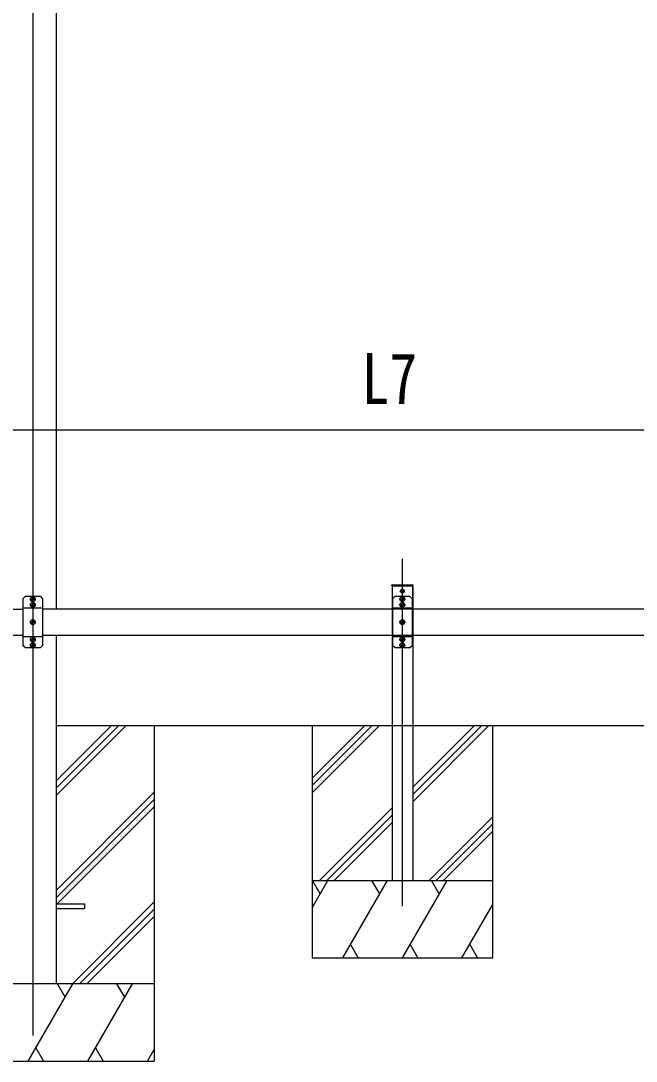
# Model space of a CAD drawing. Units: millimetres, scale not verified. Extents: x -12615 to 12615, y -8910 to 8910.
# Drawn here: x -3421 to -2229, y -6026 to -4012 of the extents above; entities that cross this region are included whole.
import ezdxf
from ezdxf.enums import TextEntityAlignment as Align

# ---------------------------------------------------------------- set-up
doc = ezdxf.new("R2010")
doc.units = ezdxf.units.MM
doc.header["$LTSCALE"] = 40
for name, color, linetype in [('0-3_YKK_12', 2, 'Continuous'), ('0-4_YKK_13', 4, 'Continuous'), ('0-5_YKK_A1', 4, 'Continuous'), ('0-6_YKK_D', 6, 'Continuous')]:
    doc.layers.add(name, color=color, linetype=linetype)
doc.styles.add('ＭＳ ゴシック', font='')
doc.styles.get('ＭＳ ゴシック').set_extended_font_data('MS Gothic')

msp = doc.modelspace()

# ---------------------------------------------------------------- linework, layer by layer
at = {"layer": '0-3_YKK_12'}
for p, q in [((-3397.57, -3282.81), (-3397.57, -5976.38)), ((-2681.57, -5726.38), (-2681.57, -5053.88)), ((-2681.57, -5120.53), (-2681.57, -5112.23)), ((-3403.31, -5131.88), (-3391.84, -5131.88)), ((-3397.57, -5137.62), (-3397.57, -5126.15)), ((-2687.31, -5131.88), (-2675.84, -5131.88)), ((-2685.72, -5116.38), (-2677.42, -5116.38)), ((-2681.57, -5137.62), (-2681.57, -5126.15)), ((-3403.31, -5142.88), (-3391.84, -5142.88)), ((-3397.57, -5148.62), (-3397.57, -5137.15)), ((-2687.31, -5142.88), (-2675.84, -5142.88)), ((-2681.57, -5148.62), (-2681.57, -5137.15)), ((-3403.31, -5176.38), (-3391.84, -5176.38)), ((-3397.57, -5182.12), (-3397.57, -5170.65)), ((-2687.31, -5176.38), (-2675.84, -5176.38)), ((-2681.57, -5182.12), (-2681.57, -5170.65)), ((-3403.31, -5209.88), (-3391.84, -5209.88)), ((-3397.57, -5215.62), (-3397.57, -5204.15)), ((-3397.57, -5226.62), (-3397.57, -5215.15)), ((-2687.31, -5209.88), (-2675.84, -5209.88)), ((-2681.57, -5215.62), (-2681.57, -5204.15)), ((-2681.57, -5226.62), (-2681.57, -5215.15)), ((-3403.31, -5220.88), (-3391.84, -5220.88)), ((-2687.31, -5220.88), (-2675.84, -5220.88))]:
    msp.add_line(p, q, dxfattribs=at)
at = {"layer": '0-4_YKK_13'}
for p, q in [((-2702.07, -5106.38), (-2701.98, -5104.82)), ((-2701.07, -5106.38), (-2702.07, -5106.38)), ((-2701.07, -5106.38), (-2662.07, -5106.38)), ((-2700.98, -5103.88), (-2662.16, -5103.88)), ((-2683.62, -5116.03), (-2683.62, -5116.73)), ((-2683.62, -5116.03), (-2682.42, -5116.03)), ((-2681.92, -5114.33), (-2681.22, -5114.33)), ((-2681.92, -5114.33), (-2681.92, -5115.53)), ((-2681.22, -5114.33), (-2681.22, -5115.53)), ((-2680.72, -5116.03), (-2679.52, -5116.03)), ((-2679.52, -5116.03), (-2679.52, -5116.73)), ((-3411.57, -5126.38), (-3416.57, -5131.38)), ((-3416.57, -5131.38), (-3416.57, -5161.67)), ((-3411.57, -5126.38), (-3398.28, -5126.38)), ((-3399.95, -5131.29), (-3398.91, -5131.27)), ((-3399.95, -5132.48), (-3398.91, -5132.49)), ((-3398.91, -5131.27), (-3398.3, -5131.15)), ((-3398.91, -5132.49), (-3398.3, -5132.61)), ((-3398.18, -5130.54), (-3398.3, -5131.15)), ((-3398.18, -5133.22), (-3398.3, -5132.61)), ((-3398.16, -5129.51), (-3398.18, -5130.54)), ((-3398.16, -5134.26), (-3398.18, -5133.22)), ((-3396.98, -5129.51), (-3396.96, -5130.54)), ((-3396.98, -5134.26), (-3396.96, -5133.22)), ((-3396.96, -5130.54), (-3396.84, -5131.15)), ((-3396.96, -5133.22), (-3396.84, -5132.61)), ((-3396.86, -5126.38), (-3383.57, -5126.38)), ((-3396.23, -5131.27), (-3396.84, -5131.15)), ((-3396.23, -5132.49), (-3396.84, -5132.61)), ((-3395.2, -5131.29), (-3396.23, -5131.27)), ((-3395.19, -5132.48), (-3396.23, -5132.49)), ((-3383.57, -5126.38), (-3378.57, -5131.38)), ((-3378.57, -5131.38), (-3378.57, -5161.67)), ((-2695.57, -5126.38), (-2700.57, -5131.38)), ((-2700.57, -5131.38), (-2700.57, -5161.67)), ((-2695.57, -5126.38), (-2682.29, -5126.38)), ((-2683.95, -5131.29), (-2682.91, -5131.27)), ((-2683.95, -5132.48), (-2682.91, -5132.49)), ((-2683.62, -5116.73), (-2682.42, -5116.73)), ((-2682.91, -5131.27), (-2682.3, -5131.15)), ((-2682.91, -5132.49), (-2682.3, -5132.61)), ((-2682.18, -5130.54), (-2682.3, -5131.15)), ((-2682.18, -5133.22), (-2682.3, -5132.61)), ((-2682.16, -5129.51), (-2682.18, -5130.54)), ((-2682.16, -5134.26), (-2682.18, -5133.22)), ((-2681.92, -5117.23), (-2681.92, -5118.43)), ((-2681.92, -5118.43), (-2681.22, -5118.43)), ((-2681.22, -5117.23), (-2681.22, -5118.43)), ((-2680.98, -5129.51), (-2680.96, -5130.54)), ((-2680.98, -5134.26), (-2680.96, -5133.22)), ((-2680.96, -5130.54), (-2680.84, -5131.15)), ((-2680.96, -5133.22), (-2680.84, -5132.61)), ((-2680.86, -5126.38), (-2667.57, -5126.38)), ((-2680.23, -5131.27), (-2680.84, -5131.15)), ((-2680.23, -5132.49), (-2680.84, -5132.61)), ((-2680.72, -5116.73), (-2679.52, -5116.73)), ((-2679.2, -5131.29), (-2680.23, -5131.27)), ((-2679.19, -5132.48), (-2680.23, -5132.49)), ((-2667.57, -5126.38), (-2662.57, -5131.38)), ((-2662.57, -5131.38), (-2662.57, -5161.67)), ((-3416.57, -5148.78), (-3378.57, -5148.78)), ((-3399.95, -5142.29), (-3398.91, -5142.27)), ((-3399.95, -5143.48), (-3398.91, -5143.49)), ((-3398.91, -5142.27), (-3398.3, -5142.15)), ((-3398.91, -5143.49), (-3398.3, -5143.61)), ((-3398.18, -5141.54), (-3398.3, -5142.15)), ((-3398.18, -5144.22), (-3398.3, -5143.61)), ((-3398.16, -5140.51), (-3398.18, -5141.54)), ((-3398.16, -5145.26), (-3398.18, -5144.22)), ((-3396.98, -5140.51), (-3396.96, -5141.54)), ((-3396.98, -5145.26), (-3396.96, -5144.22)), ((-3396.96, -5141.54), (-3396.84, -5142.15)), ((-3396.96, -5144.22), (-3396.84, -5143.61)), ((-3396.23, -5142.27), (-3396.84, -5142.15)), ((-3396.23, -5143.49), (-3396.84, -5143.61)), ((-3395.2, -5142.29), (-3396.23, -5142.27)), ((-3395.19, -5143.48), (-3396.23, -5143.49)), ((-2700.57, -5148.78), (-2662.57, -5148.78)), ((-2683.95, -5142.29), (-2682.91, -5142.27)), ((-2683.95, -5143.48), (-2682.91, -5143.49)), ((-2682.91, -5142.27), (-2682.3, -5142.15)), ((-2682.91, -5143.49), (-2682.3, -5143.61)), ((-2682.18, -5141.54), (-2682.3, -5142.15)), ((-2682.18, -5144.22), (-2682.3, -5143.61)), ((-2682.16, -5140.51), (-2682.18, -5141.54)), ((-2682.16, -5145.26), (-2682.18, -5144.22)), ((-2680.98, -5140.51), (-2680.96, -5141.54)), ((-2680.98, -5145.26), (-2680.96, -5144.22)), ((-2680.96, -5141.54), (-2680.84, -5142.15)), ((-2680.96, -5144.22), (-2680.84, -5143.61)), ((-2680.23, -5142.27), (-2680.84, -5142.15)), ((-2680.23, -5143.49), (-2680.84, -5143.61)), ((-2679.2, -5142.29), (-2680.23, -5142.27)), ((-2679.19, -5143.48), (-2680.23, -5143.49)), ((-3416.57, -5163.1), (-3416.57, -5189.67)), ((-3399.95, -5175.79), (-3398.91, -5175.77)), ((-3398.91, -5175.77), (-3398.3, -5175.65)), ((-3398.18, -5175.04), (-3398.3, -5175.65)), ((-3398.16, -5174.01), (-3398.18, -5175.04)), ((-3396.98, -5174.01), (-3396.96, -5175.04)), ((-3396.96, -5175.04), (-3396.84, -5175.65)), ((-3396.23, -5175.77), (-3396.84, -5175.65)), ((-3395.2, -5175.79), (-3396.23, -5175.77)), ((-3378.57, -5163.1), (-3378.57, -5189.67)), ((-2700.57, -5163.1), (-2700.57, -5189.67)), ((-2683.95, -5175.79), (-2682.91, -5175.77)), ((-2682.91, -5175.77), (-2682.3, -5175.65)), ((-2682.18, -5175.04), (-2682.3, -5175.65)), ((-2682.16, -5174.01), (-2682.18, -5175.04)), ((-2680.98, -5174.01), (-2680.96, -5175.04)), ((-2680.96, -5175.04), (-2680.84, -5175.65)), ((-2680.23, -5175.77), (-2680.84, -5175.65)), ((-2679.2, -5175.79), (-2680.23, -5175.77)), ((-2662.57, -5163.1), (-2662.57, -5189.67)), ((-3416.57, -5191.1), (-3416.57, -5221.38)), ((-3399.95, -5176.98), (-3398.91, -5176.99)), ((-3398.91, -5176.99), (-3398.3, -5177.11)), ((-3398.18, -5177.72), (-3398.3, -5177.11)), ((-3398.16, -5178.76), (-3398.18, -5177.72)), ((-3396.98, -5178.76), (-3396.96, -5177.72)), ((-3396.96, -5177.72), (-3396.84, -5177.11)), ((-3396.23, -5176.99), (-3396.84, -5177.11)), ((-3395.19, -5176.98), (-3396.23, -5176.99)), ((-3378.57, -5191.1), (-3378.57, -5221.38)), ((-2700.57, -5191.1), (-2700.57, -5221.38)), ((-2683.95, -5176.98), (-2682.91, -5176.99)), ((-2682.91, -5176.99), (-2682.3, -5177.11)), ((-2682.18, -5177.72), (-2682.3, -5177.11)), ((-2682.16, -5178.76), (-2682.18, -5177.72)), ((-2680.98, -5178.76), (-2680.96, -5177.72)), ((-2680.96, -5177.72), (-2680.84, -5177.11)), ((-2680.23, -5176.99), (-2680.84, -5177.11)), ((-2679.19, -5176.98), (-2680.23, -5176.99)), ((-2662.57, -5191.1), (-2662.57, -5221.38)), ((-3416.57, -5203.98), (-3378.57, -5203.98)), ((-3399.95, -5209.29), (-3398.91, -5209.27)), ((-3399.95, -5210.48), (-3398.91, -5210.49)), ((-3398.91, -5209.27), (-3398.3, -5209.15)), ((-3398.91, -5210.49), (-3398.3, -5210.61)), ((-3398.18, -5208.54), (-3398.3, -5209.15)), ((-3398.18, -5211.22), (-3398.3, -5210.61)), ((-3398.16, -5207.51), (-3398.18, -5208.54)), ((-3398.16, -5212.26), (-3398.18, -5211.22)), ((-3396.98, -5207.51), (-3396.96, -5208.54)), ((-3396.98, -5212.26), (-3396.96, -5211.22)), ((-3396.96, -5208.54), (-3396.84, -5209.15)), ((-3396.96, -5211.22), (-3396.84, -5210.61)), ((-3396.23, -5209.27), (-3396.84, -5209.15)), ((-3396.23, -5210.49), (-3396.84, -5210.61)), ((-3395.2, -5209.29), (-3396.23, -5209.27)), ((-3395.19, -5210.48), (-3396.23, -5210.49)), ((-2700.57, -5203.98), (-2662.57, -5203.98)), ((-2683.95, -5209.29), (-2682.91, -5209.27)), ((-2683.95, -5210.48), (-2682.91, -5210.49)), ((-2682.91, -5209.27), (-2682.3, -5209.15)), ((-2682.91, -5210.49), (-2682.3, -5210.61)), ((-2682.18, -5208.54), (-2682.3, -5209.15)), ((-2682.18, -5211.22), (-2682.3, -5210.61)), ((-2682.16, -5207.51), (-2682.18, -5208.54)), ((-2682.16, -5212.26), (-2682.18, -5211.22)), ((-2680.98, -5207.51), (-2680.96, -5208.54)), ((-2680.98, -5212.26), (-2680.96, -5211.22)), ((-2680.96, -5208.54), (-2680.84, -5209.15)), ((-2680.96, -5211.22), (-2680.84, -5210.61)), ((-2680.23, -5209.27), (-2680.84, -5209.15)), ((-2680.23, -5210.49), (-2680.84, -5210.61)), ((-2679.2, -5209.29), (-2680.23, -5209.27)), ((-2679.19, -5210.48), (-2680.23, -5210.49)), ((-3411.57, -5226.38), (-3416.57, -5221.38)), ((-3398.28, -5226.38), (-3411.57, -5226.38)), ((-3399.95, -5220.29), (-3398.91, -5220.27)), ((-3399.95, -5221.48), (-3398.91, -5221.49)), ((-3398.91, -5220.27), (-3398.3, -5220.15)), ((-3398.91, -5221.49), (-3398.3, -5221.61)), ((-3398.18, -5219.54), (-3398.3, -5220.15)), ((-3398.18, -5222.22), (-3398.3, -5221.61)), ((-3398.16, -5218.51), (-3398.18, -5219.54)), ((-3398.16, -5223.26), (-3398.18, -5222.22)), ((-3396.98, -5218.51), (-3396.96, -5219.54)), ((-3396.98, -5223.26), (-3396.96, -5222.22)), ((-3396.96, -5219.54), (-3396.84, -5220.15)), ((-3396.96, -5222.22), (-3396.84, -5221.61)), ((-3383.57, -5226.38), (-3396.86, -5226.38)), ((-3396.23, -5220.27), (-3396.84, -5220.15)), ((-3396.23, -5221.49), (-3396.84, -5221.61)), ((-3395.2, -5220.29), (-3396.23, -5220.27)), ((-3395.19, -5221.48), (-3396.23, -5221.49)), ((-3383.57, -5226.38), (-3378.57, -5221.38)), ((-2695.57, -5226.38), (-2700.57, -5221.38)), ((-2682.29, -5226.38), (-2695.57, -5226.38)), ((-2683.95, -5220.29), (-2682.91, -5220.27)), ((-2683.95, -5221.48), (-2682.91, -5221.49)), ((-2682.91, -5220.27), (-2682.3, -5220.15)), ((-2682.91, -5221.49), (-2682.3, -5221.61)), ((-2682.18, -5219.54), (-2682.3, -5220.15)), ((-2682.18, -5222.22), (-2682.3, -5221.61)), ((-2682.16, -5218.51), (-2682.18, -5219.54)), ((-2682.16, -5223.26), (-2682.18, -5222.22)), ((-2680.98, -5218.51), (-2680.96, -5219.54)), ((-2680.98, -5223.26), (-2680.96, -5222.22)), ((-2680.96, -5219.54), (-2680.84, -5220.15)), ((-2680.96, -5222.22), (-2680.84, -5221.61)), ((-2667.57, -5226.38), (-2680.86, -5226.38)), ((-2680.23, -5220.27), (-2680.84, -5220.15)), ((-2680.23, -5221.49), (-2680.84, -5221.61)), ((-2679.2, -5220.29), (-2680.23, -5220.27)), ((-2679.19, -5221.48), (-2680.23, -5221.49)), ((-2667.57, -5226.38), (-2662.57, -5221.38)), ((-3352.37, -5721.88), (-3297.57, -5721.88)), ((-3352.37, -5730.88), (-3297.57, -5730.88)), ((-3297.57, -5721.88), (-3297.57, -5730.88))]:
    msp.add_line(p, q, dxfattribs=at)
msp.add_lwpolyline([(-2661.17, -5104.82), (-2661.07, -5106.38), (-2662.07, -5106.38)], dxfattribs=at)
for centre, radius in [((-2681.57, -5116.38), 3.75), ((-3397.57, -5131.88), 4.74), ((-2681.57, -5131.88), 4.74), ((-3397.57, -5142.88), 4.74), ((-2681.57, -5142.88), 4.74), ((-3397.57, -5176.38), 4.74), ((-2681.57, -5176.38), 4.74), ((-3397.57, -5209.88), 4.74), ((-3397.57, -5220.88), 4.74), ((-2681.57, -5209.88), 4.74), ((-2681.57, -5220.88), 4.74)]:
    msp.add_circle(centre, radius, dxfattribs=at)
for centre, radius, start, end in [((-2700.98, -5104.88), 1, 90, 176.5), ((-2682.42, -5115.53), 0.5, 270, 0), ((-2680.72, -5115.53), 0.5, 180, 270), ((-2662.16, -5104.88), 1, 3.5, 90), ((-3397.57, -5131.88), 2.45, 165.9892, 194.0108), ((-3397.57, -5125.68), 1, 224.427, 315.573), ((-3397.57, -5131.88), 2.45, 75.9892, 104.0108), ((-3397.57, -5131.88), 2.45, 255.9892, 284.0108), ((-3397.57, -5131.88), 2.45, 345.9892, 14.0108), ((-2681.57, -5131.88), 2.45, 165.9892, 194.0108), ((-2682.42, -5117.23), 0.5, 0, 90), ((-2681.57, -5125.68), 1, 224.427, 315.573), ((-2681.57, -5131.88), 2.45, 75.9892, 104.0108), ((-2681.57, -5131.88), 2.45, 255.9892, 284.0108), ((-2680.72, -5117.23), 0.5, 90, 180), ((-2681.57, -5131.88), 2.45, 345.9892, 14.0108), ((-3397.57, -5142.88), 2.45, 165.9892, 194.0108), ((-3397.57, -5142.88), 2.45, 75.9892, 104.0108), ((-3397.57, -5142.88), 2.45, 255.9892, 284.0108), ((-3397.57, -5142.88), 2.45, 345.9892, 14.0108), ((-2681.57, -5142.88), 2.45, 165.9892, 194.0108), ((-2681.57, -5142.88), 2.45, 75.9892, 104.0108), ((-2681.57, -5142.88), 2.45, 255.9892, 284.0108), ((-2681.57, -5142.88), 2.45, 345.9892, 14.0108), ((-3417.27, -5162.38), 1, 314.427, 45.573), ((-3397.57, -5176.38), 2.45, 165.9892, 194.0108), ((-3397.57, -5176.38), 2.45, 75.9892, 104.0108), ((-3397.57, -5176.38), 2.45, 345.9892, 14.0108), ((-3377.87, -5162.38), 1, 134.427, 225.573), ((-2701.27, -5162.38), 1, 314.427, 45.573), ((-2681.57, -5176.38), 2.45, 165.9892, 194.0108), ((-2681.57, -5176.38), 2.45, 75.9892, 104.0108), ((-2681.57, -5176.38), 2.45, 345.9892, 14.0108), ((-2661.87, -5162.38), 1, 134.427, 225.573), ((-3417.27, -5190.38), 1, 314.427, 45.573), ((-3397.57, -5176.38), 2.45, 255.9892, 284.0108), ((-3377.87, -5190.38), 1, 134.427, 225.573), ((-2701.27, -5190.38), 1, 314.427, 45.573), ((-2681.57, -5176.38), 2.45, 255.9892, 284.0108), ((-2661.87, -5190.38), 1, 134.427, 225.573), ((-3397.57, -5209.88), 2.45, 165.9892, 194.0108), ((-3397.57, -5209.88), 2.45, 75.9892, 104.0108), ((-3397.57, -5209.88), 2.45, 255.9892, 284.0108), ((-3397.57, -5209.88), 2.45, 345.9892, 14.0108), ((-2681.57, -5209.88), 2.45, 165.9892, 194.0108), ((-2681.57, -5209.88), 2.45, 75.9892, 104.0108), ((-2681.57, -5209.88), 2.45, 255.9892, 284.0108), ((-2681.57, -5209.88), 2.45, 345.9892, 14.0108), ((-3397.57, -5220.88), 2.45, 165.9892, 194.0108), ((-3397.57, -5227.08), 1, 44.427, 135.573), ((-3397.57, -5220.88), 2.45, 75.9892, 104.0108), ((-3397.57, -5220.88), 2.45, 255.9892, 284.0108), ((-3397.57, -5220.88), 2.45, 345.9892, 14.0108), ((-2681.57, -5220.88), 2.45, 165.9892, 194.0108), ((-2681.57, -5227.08), 1, 44.427, 135.573), ((-2681.57, -5220.88), 2.45, 75.9892, 104.0108), ((-2681.57, -5220.88), 2.45, 255.9892, 284.0108), ((-2681.57, -5220.88), 2.45, 345.9892, 14.0108)]:
    msp.add_arc(centre, radius, start, end, dxfattribs=at)
at = {"layer": '0-5_YKK_A1'}
for p, q in [((-3352.37, -3247.38), (-3352.37, -5151.38)), ((-2701.57, -5106.38), (-2661.57, -5106.38)), ((-2701.57, -5106.38), (-2701.57, -5676.38)), ((-2661.57, -5131.72), (-2661.57, -5106.38)), ((-2661.57, -5106.38), (-2661.57, -5676.38)), ((-4098.57, -5151.38), (-3416.57, -5151.38)), ((-1984.57, -5151.38), (-3378.57, -5151.38)), ((-4098.57, -5201.38), (-3416.57, -5201.38)), ((-3378.57, -5201.38), (-1984.57, -5201.38)), ((-3352.37, -5201.38), (-3352.37, -5876.38)), ((-3352.37, -5376.38), (-2010.77, -5376.38)), ((-3352.37, -5511.81), (-3216.94, -5376.38)), ((-3352.37, -5497.67), (-3231.08, -5376.38)), ((-3352.37, -5483.53), (-3245.22, -5376.38)), ((-3162.57, -5376.38), (-3162.57, -6026.38)), ((-2856.57, -5376.38), (-2856.57, -5826.38)), ((-2856.57, -5478.73), (-2754.22, -5376.38)), ((-2856.57, -5492.87), (-2740.08, -5376.38)), ((-2856.57, -5507.01), (-2725.94, -5376.38)), ((-2661.57, -5524.15), (-2513.8, -5376.38)), ((-2661.57, -5510), (-2527.95, -5376.38)), ((-2661.57, -5495.86), (-2542.09, -5376.38)), ((-2506.57, -5826.38), (-2506.57, -5376.38)), ((-3352.37, -5695.66), (-3162.57, -5505.86)), ((-3352.37, -5709.8), (-3162.57, -5520)), ((-3350.31, -5721.88), (-3162.57, -5534.14)), ((-2842.09, -5676.38), (-2701.57, -5535.86)), ((-2827.95, -5676.38), (-2701.57, -5550.01)), ((-2629.96, -5676.38), (-2506.57, -5552.99)), ((-2813.81, -5676.38), (-2701.57, -5564.15)), ((-2615.82, -5676.38), (-2506.57, -5567.14)), ((-2601.67, -5676.38), (-2506.57, -5581.28)), ((-2856.57, -5729.5), (-2825.9, -5676.38)), ((-2856.57, -5676.38), (-2506.57, -5676.38)), ((-2840.91, -5702.37), (-2855.91, -5676.38)), ((-2797.04, -5826.38), (-2710.43, -5676.38)), ((-2725.44, -5702.37), (-2740.44, -5676.38)), ((-2701.57, -5676.38), (-2661.57, -5676.38)), ((-2681.57, -5826.38), (-2594.96, -5676.38)), ((-2609.97, -5702.36), (-2624.97, -5676.38)), ((-3320.96, -5876.38), (-3162.57, -5717.99)), ((-3306.82, -5876.38), (-3162.57, -5732.13)), ((-2566.1, -5826.38), (-2506.57, -5723.28)), ((-3292.67, -5876.38), (-3162.57, -5746.28)), ((-2782.04, -5800.4), (-2767.04, -5826.38)), ((-2666.57, -5800.4), (-2651.57, -5826.38)), ((-2551.1, -5800.4), (-2536.1, -5826.38)), ((-2856.57, -5826.38), (-2506.57, -5826.38)), ((-3162.57, -5876.38), (-3632.57, -5876.38)), ((-3406.61, -6026.38), (-3320.01, -5876.38)), ((-3335.01, -5902.36), (-3350.01, -5876.38)), ((-3291.14, -6026.38), (-3204.54, -5876.38)), ((-3219.54, -5902.36), (-3234.54, -5876.38)), ((-3391.61, -6000.4), (-3376.61, -6026.38)), ((-3276.14, -6000.4), (-3261.14, -6026.38)), ((-3175.67, -6026.38), (-3162.57, -6003.69)), ((-3632.57, -6026.38), (-3162.57, -6026.38))]:
    msp.add_line(p, q, dxfattribs=at)
at = {"layer": '0-6_YKK_D'}
msp.add_line((-4108.57, -4803.88), (-1254.57, -4803.88), dxfattribs=at)

# ---------------------------------------------------------------- texts
at = {"layer": '0-6_YKK_D', "style": 'ＭＳ ゴシック', "width": 0.8}
msp.add_text('L7', height=98.97, dxfattribs=at).set_placement((-2760.77, -4783.88), align=Align.BOTTOM_LEFT)

doc.saveas('drawing.dxf')
